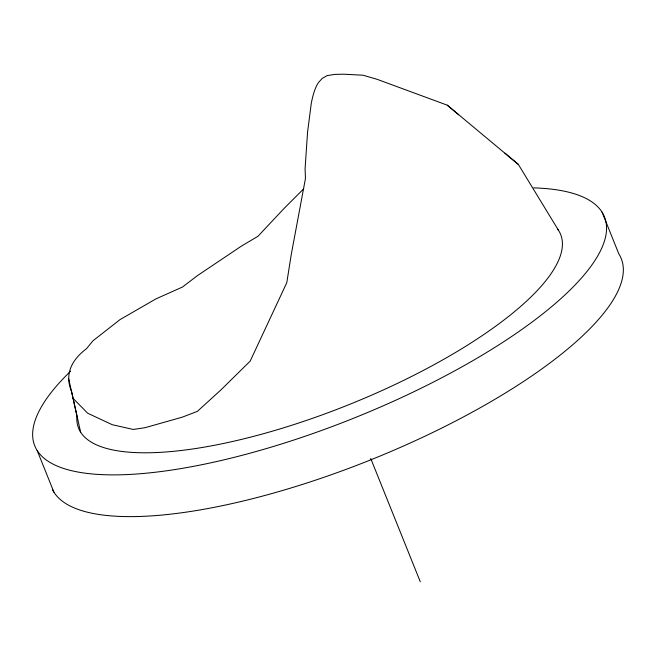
<?xml version="1.0" encoding="UTF-8"?>
<svg xmlns="http://www.w3.org/2000/svg" width="656" height="656" viewBox="0 0 656 656"><rect width="100%" height="100%" fill="white"/><g stroke="black" fill="none" stroke-linecap="round" stroke-linejoin="round"><path stroke-width="0.98" d="M303.703 188.821L283.63 208.895L257.947 236.299L241.49 246.057L197.554 275.536L182.475 287.033L155.857 298.931L120.13 319.538L93.144 340.636L86.379 348.787A197.12 75.178 6.4 0 0 71.586 391.542L80.614 432.14M558.6 230.486L518.388 164.467L447.269 105.173L377.102 79.31L363.022 75.219L343.777 74.202L334.822 74.39L327.172 75.612L322.153 78.449L318.513 82.517A189.469 36.531 81.4 0 0 311.272 103.427L307.549 132.307L305.089 168.74L305.45 178.506L291.264 254.487L286.787 282.695L250.157 361.153L220.998 389.844L197.349 411.378L182.27 417.159L144.869 427.753L133.184 429.442L112.324 424.727L87.699 413.247L73.136 398.43M504.94 153.168L518.388 164.467M447.269 105.173L458.708 114.784M602.06 212.159L618.838 253.905A306.992 93.332 -21.9 0 1 382.628 454.985A306.992 93.332 -21.9 0 1 52.496 489.655M370.714 458.454L420.299 581.798M37.162 450.475L53.94 492.221M68.732 378.914L76.924 415.855A259.76 78.974 -21.9 0 0 339.915 408.212A259.76 78.974 -21.9 0 0 557.608 229.026M533.689 187.87A306.992 93.332 -21.9 0 1 532.5 321.735A306.992 93.332 -21.9 0 1 151.077 472.714A306.992 93.332 -21.9 0 1 70.659 371.14"/></g></svg>
